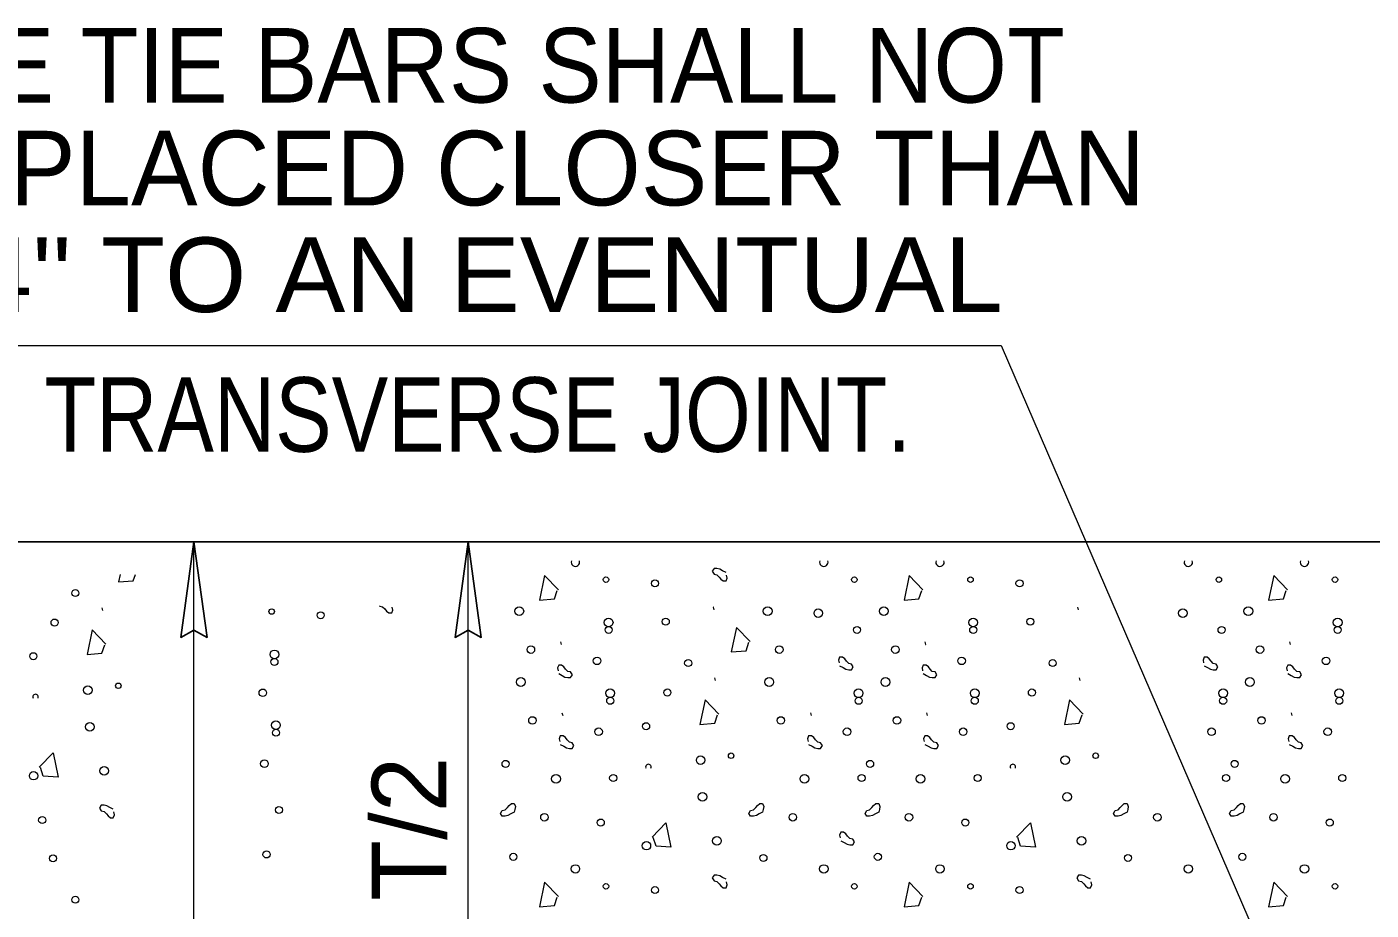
# Model space of a CAD drawing. Extents: x 912 to 1283, y -225 to 49.
# Drawn here: x 960 to 984.3, y -130.84 to -114.88 of the extents above; entities that cross this region are included whole.
import ezdxf

# ---------------------------------------------------------------- set-up
doc = ezdxf.new("R2010")
doc.units = 0
doc.header["$LTSCALE"] = 0.54
doc.layers.add('1', color=7, linetype='Continuous', lineweight=13)
doc.layers.add('15', color=7, linetype='Continuous', lineweight=13)

msp = doc.modelspace()

# ---------------------------------------------------------------- linework, layer by layer
at = {"layer": '1', "lineweight": 25}
msp.add_line((956.8678, -124.1892), (1006.3135, -124.1892), dxfattribs=at)
at = {"layer": '1'}
msp.add_line((963.0203, -144.0174), (963.0203, -124.1892), dxfattribs=at)
for points in [[(957.3212, -120.6412), (977.6093, -120.6412), (983.2494, -133.6992)], [(967.9773, -144.0174), (967.9773, -134.1033), (967.9773, -124.1892)], [(961.6837, -124.7792), (961.6555, -124.9129), (961.9237, -124.8922), (961.9616, -124.7792)], [(969.6067, -125.0545), (969.3593, -124.7969), (969.2665, -125.2404), (969.5346, -125.2197), (969.5861, -125.065)], [(972.6377, -124.7409), (972.5757, -124.7102), (972.5243, -124.6793), (972.4728, -124.6688), (972.4209, -124.6688), (972.3902, -124.7202), (972.4209, -124.7717), (972.4728, -124.7822), (972.5137, -124.8236), (972.5449, -124.8648), (972.5858, -124.8957), (972.6377, -124.8957), (972.6583, -124.8442), (972.6478, -124.7923)], [(976.1962, -125.0545), (975.9488, -124.7969), (975.8559, -125.2404), (976.1241, -125.2197), (976.1755, -125.065)], [(982.7861, -125.0545), (982.5386, -124.7969), (982.4458, -125.2404), (982.7136, -125.2197), (982.7654, -125.065)], [(961.372, -125.4315), (961.3596, -125.3831), (961.3581, -125.3816)], [(966.3756, -125.344), (966.3786, -125.3492), (966.4304, -125.3598), (966.4714, -125.4007), (966.5026, -125.4421), (966.5435, -125.4732), (966.5953, -125.4732), (966.6159, -125.4214), (966.6054, -125.3699)], [(972.4213, -125.4157), (972.4089, -125.3673), (972.4074, -125.3658)], [(979.0108, -125.4157), (978.9984, -125.3673), (978.9969, -125.3658)], [(961.4276, -126.0365), (961.1801, -125.7789), (961.0873, -126.222), (961.3555, -126.2013), (961.4069, -126.047)], [(973.0737, -125.9922), (972.8262, -125.7346), (972.7334, -126.1781), (973.0015, -126.1574), (973.053, -126.0027)], [(969.6447, -125.9952), (969.657, -126.0437), (969.6585, -126.0447)], [(976.2341, -125.9952), (976.2465, -126.0437), (976.248, -126.0447)], [(982.8236, -125.9952), (982.836, -126.0437), (982.8375, -126.0447)], [(974.6918, -126.4289), (974.7534, -126.4597), (974.8053, -126.4905), (974.8567, -126.5011), (974.9081, -126.5011), (974.9389, -126.4496), (974.9081, -126.3977), (974.8567, -126.3877), (974.8153, -126.3463), (974.7846, -126.305), (974.7433, -126.2742), (974.6918, -126.2742), (974.6712, -126.3257), (974.6813, -126.3771)], [(981.2813, -126.4289), (981.3433, -126.4597), (981.3947, -126.4905), (981.4462, -126.5011), (981.4976, -126.5011), (981.5288, -126.4496), (981.4976, -126.3977), (981.4462, -126.3877), (981.4053, -126.3463), (981.374, -126.305), (981.3328, -126.2742), (981.2813, -126.2742), (981.2607, -126.3257), (981.2708, -126.3771)], [(969.6131, -126.5705), (969.6751, -126.6013), (969.7265, -126.6321), (969.7779, -126.6427), (969.8294, -126.6427), (969.8606, -126.5912), (969.8294, -126.5397), (969.7779, -126.5292), (969.737, -126.4879), (969.7058, -126.4466), (969.6645, -126.4158), (969.6131, -126.4158), (969.5924, -126.4672), (969.6026, -126.5191)], [(976.2026, -126.5705), (976.2645, -126.6013), (976.316, -126.6321), (976.3674, -126.6427), (976.4193, -126.6427), (976.4501, -126.5912), (976.4193, -126.5397), (976.3674, -126.5292), (976.3265, -126.4879), (976.2953, -126.4466), (976.254, -126.4158), (976.2026, -126.4158), (976.1819, -126.4672), (976.1921, -126.5191)], [(982.7921, -126.5705), (982.854, -126.6013), (982.9055, -126.6321), (982.9569, -126.6427), (983.0088, -126.6427), (983.0395, -126.5912), (983.0088, -126.5397), (982.9569, -126.5292), (982.916, -126.4879), (982.8848, -126.4466), (982.8439, -126.4158), (982.7921, -126.4158), (982.7714, -126.4672), (982.7819, -126.5191)], [(972.4498, -126.6967), (972.4375, -126.6482), (972.436, -126.6467)], [(979.0393, -126.6967), (979.0269, -126.6482), (979.0254, -126.6467)], [(972.5054, -127.3017), (972.258, -127.0441), (972.1653, -127.4872), (972.433, -127.4666), (972.4848, -127.3122)], [(979.0949, -127.3017), (978.8474, -127.0441), (978.7547, -127.4872), (979.0228, -127.4666), (979.0743, -127.3122)], [(969.6728, -127.2762), (969.6852, -127.3246), (969.6867, -127.3257)], [(974.1631, -127.2762), (974.1754, -127.3246), (974.1769, -127.3257)], [(976.2623, -127.2762), (976.2747, -127.3246), (976.2762, -127.3257)], [(982.8522, -127.2762), (982.8645, -127.3246), (982.866, -127.3257)], [(969.6417, -127.8515), (969.7033, -127.8822), (969.7547, -127.9131), (969.8065, -127.9236), (969.8579, -127.9236), (969.8888, -127.8721), (969.8579, -127.8203), (969.8065, -127.8102), (969.7652, -127.7688), (969.734, -127.7276), (969.6931, -127.6967), (969.6417, -127.6967), (969.621, -127.7482), (969.6311, -127.7997)], [(974.1315, -127.8515), (974.1935, -127.8822), (974.2449, -127.9131), (974.2963, -127.9236), (974.3482, -127.9236), (974.379, -127.8721), (974.3482, -127.8203), (974.2963, -127.8102), (974.2554, -127.7688), (974.2243, -127.7276), (974.1829, -127.6967), (974.1315, -127.6967), (974.1108, -127.7482), (974.121, -127.7997)], [(976.2311, -127.8515), (976.2927, -127.8822), (976.3445, -127.9131), (976.396, -127.9236), (976.4474, -127.9236), (976.4786, -127.8721), (976.4474, -127.8203), (976.396, -127.8102), (976.3547, -127.7688), (976.3238, -127.7276), (976.2826, -127.6967), (976.2311, -127.6967), (976.2104, -127.7482), (976.2206, -127.7997)], [(982.8206, -127.8515), (982.8826, -127.8822), (982.934, -127.9131), (982.9854, -127.9236), (983.0369, -127.9236), (983.0681, -127.8721), (983.0369, -127.8203), (982.9854, -127.8102), (982.9445, -127.7688), (982.9133, -127.7276), (982.8721, -127.6967), (982.8206, -127.6967), (982.7999, -127.7482), (982.8101, -127.7997)], [(960.224, -128.2582), (960.4715, -128.0006), (960.5643, -128.4437), (960.2965, -128.423), (960.2447, -128.2683)], [(961.5598, -129.0197), (961.4978, -128.9886), (961.4463, -128.9577), (961.3949, -128.9472), (961.3431, -128.9472), (961.3123, -128.9991), (961.3431, -129.0506), (961.3949, -129.0611), (961.4358, -129.102), (961.467, -129.1433), (961.5083, -129.1745), (961.5598, -129.1745), (961.5804, -129.1227), (961.5703, -129.0712)], [(968.8098, -129.0749), (968.7483, -129.1061), (968.6964, -129.1369), (968.645, -129.1474), (968.5935, -129.1474), (968.5623, -129.0956), (968.5935, -129.0442), (968.645, -129.0337), (968.6863, -128.9927), (968.7171, -128.9514), (968.7583, -128.9202), (968.8098, -128.9202), (968.8305, -128.9721), (968.8203, -129.0235)], [(968.8211, -129.0254), (968.8087, -129.0738), (968.8072, -129.0753)], [(973.3001, -129.0749), (973.2381, -129.1061), (973.1867, -129.1369), (973.1353, -129.1474), (973.0834, -129.1474), (973.0526, -129.0956), (973.0834, -129.0442), (973.1353, -129.0337), (973.1762, -128.9927), (973.2073, -128.9514), (973.2483, -128.9202), (973.3001, -128.9202), (973.3208, -128.9721), (973.3103, -129.0235)], [(973.3113, -129.0254), (973.2989, -129.0738), (973.2974, -129.0753)], [(975.3993, -129.0749), (975.3378, -129.1061), (975.2859, -129.1369), (975.2344, -129.1474), (975.183, -129.1474), (975.1522, -129.0956), (975.183, -129.0442), (975.2344, -129.0337), (975.2758, -128.9927), (975.3066, -128.9514), (975.3478, -128.9202), (975.3993, -128.9202), (975.42, -128.9721), (975.4098, -129.0235)], [(975.4106, -129.0254), (975.3982, -129.0738), (975.3967, -129.0753)], [(979.8896, -129.0749), (979.8276, -129.1061), (979.7762, -129.1369), (979.7247, -129.1474), (979.6729, -129.1474), (979.6421, -129.0956), (979.6729, -129.0442), (979.7247, -129.0337), (979.7657, -128.9927), (979.7968, -128.9514), (979.8381, -128.9202), (979.8896, -128.9202), (979.9103, -128.9721), (979.9001, -129.0235)], [(979.9008, -129.0254), (979.8884, -129.0738), (979.8869, -129.0753)], [(981.9892, -129.0749), (981.9272, -129.1061), (981.8758, -129.1369), (981.8239, -129.1474), (981.7725, -129.1474), (981.7417, -129.0956), (981.7725, -129.0442), (981.8239, -129.0337), (981.8653, -128.9927), (981.8964, -128.9514), (981.9373, -128.9202), (981.9892, -128.9202), (982.0098, -128.9721), (981.9993, -129.0235)], [(982.0001, -129.0254), (981.9877, -129.0738), (981.9862, -129.0753)], [(971.3018, -129.5233), (971.5493, -129.2657), (971.6421, -129.7088), (971.374, -129.6882), (971.3225, -129.5335)], [(977.8913, -129.5233), (978.1392, -129.2657), (978.2316, -129.7088), (977.9638, -129.6882), (977.912, -129.5335)], [(974.7117, -129.5921), (974.7737, -129.6228), (974.8251, -129.6537), (974.8766, -129.6642), (974.928, -129.6642), (974.9592, -129.6127), (974.928, -129.5609), (974.8766, -129.5507), (974.8357, -129.5094), (974.8045, -129.4682), (974.7632, -129.4373), (974.7117, -129.4373), (974.6911, -129.4888), (974.7012, -129.5402)], [(972.6377, -130.2849), (972.5757, -130.2537), (972.5243, -130.223), (972.4728, -130.2124), (972.4209, -130.2124), (972.3902, -130.2642), (972.4209, -130.3157), (972.4728, -130.3262), (972.5137, -130.3672), (972.5449, -130.4085), (972.5858, -130.4392), (972.6377, -130.4392), (972.6583, -130.3878), (972.6478, -130.3363)], [(979.2271, -130.2849), (979.1652, -130.2537), (979.1137, -130.223), (979.0623, -130.2124), (979.0108, -130.2124), (978.9797, -130.2642), (979.0108, -130.3157), (979.0623, -130.3262), (979.1032, -130.3672), (979.1343, -130.4085), (979.1757, -130.4392), (979.2271, -130.4392), (979.2478, -130.3878), (979.2377, -130.3363)], [(969.6067, -130.5985), (969.3593, -130.3409), (969.2665, -130.784), (969.5346, -130.7633), (969.5861, -130.6087)], [(976.1962, -130.5985), (975.9488, -130.3409), (975.8559, -130.784), (976.1241, -130.7633), (976.1755, -130.6087)], [(982.7861, -130.5985), (982.5386, -130.3409), (982.4458, -130.784), (982.7136, -130.7633), (982.7654, -130.6087)]]:
    msp.add_lwpolyline(points, dxfattribs=at)
at = {"layer": '1', "lineweight": 25}
for points in [[(963.0203, -124.1892), (962.7829, -125.916), (963.0176, -125.7822), (963.2576, -125.916)], [(967.9773, -124.1892), (967.7399, -125.916), (967.9747, -125.7822), (968.2146, -125.916)], [(967.9773, -124.1892), (967.7399, -125.916), (967.9747, -125.7822), (968.2146, -125.916)]]:
    msp.add_lwpolyline(points, close=True, dxfattribs=at)
at = {"layer": '1'}
for centre, radius in [((970.4678, -124.8708), 0.0495), ((971.3538, -124.9383), 0.0637), ((974.9579, -124.8708), 0.0495), ((977.0574, -124.8708), 0.0495), ((977.9434, -124.9383), 0.0637), ((981.5475, -124.8708), 0.0495), ((983.647, -124.8708), 0.0495), ((960.8761, -125.1136), 0.0637), ((968.9009, -125.4409), 0.079), ((973.391, -125.4409), 0.079), ((975.4905, -125.4409), 0.079), ((982.08, -125.4409), 0.079), ((960.4999, -125.6465), 0.0637), ((964.4255, -125.4483), 0.0495), ((965.3115, -125.5157), 0.0637), ((970.5158, -125.6446), 0.079), ((971.5493, -125.6308), 0.0637), ((974.3056, -125.4774), 0.0764), ((977.1053, -125.6446), 0.079), ((978.1389, -125.6308), 0.0637), ((980.8951, -125.4774), 0.0764), ((983.6949, -125.6446), 0.079), ((970.5166, -125.78), 0.0637), ((975.0067, -125.78), 0.0637), ((977.1061, -125.78), 0.0637), ((981.5962, -125.78), 0.0637), ((983.6957, -125.78), 0.0637), ((969.1101, -126.1356), 0.0682), ((973.6002, -126.1356), 0.0682), ((975.6997, -126.1356), 0.0682), ((982.2892, -126.1356), 0.0682), ((960.1159, -126.2559), 0.0637), ((964.4734, -126.2221), 0.079), ((964.4743, -126.3574), 0.0637), ((970.3066, -126.3393), 0.0682), ((971.954, -126.3788), 0.0637), ((976.8961, -126.3393), 0.0682), ((978.5435, -126.3788), 0.0637), ((983.4857, -126.3393), 0.0682), ((961.101, -126.8693), 0.0764), ((961.6516, -126.7891), 0.0495), ((968.9293, -126.7218), 0.079), ((973.4194, -126.7218), 0.079), ((975.5189, -126.7218), 0.079), ((982.1085, -126.7218), 0.079), ((964.2642, -126.9168), 0.0682), ((970.5442, -126.9255), 0.079), ((970.545, -127.0609), 0.0637), ((971.5777, -126.9117), 0.0637), ((975.0343, -126.9255), 0.079), ((975.0351, -127.0609), 0.0637), ((977.1337, -126.9255), 0.079), ((977.1346, -127.0609), 0.0637), ((978.1673, -126.9117), 0.0637), ((981.6238, -126.9255), 0.079), ((981.6246, -127.0609), 0.0637), ((983.7233, -126.9255), 0.079), ((983.7241, -127.0609), 0.0637), ((961.1361, -127.5314), 0.079), ((964.5018, -127.503), 0.079), ((964.5027, -127.6383), 0.0637), ((969.1385, -127.4165), 0.0682), ((970.335, -127.6202), 0.0682), ((971.1937, -127.521), 0.0637), ((973.6286, -127.4165), 0.0682), ((974.8251, -127.6202), 0.0682), ((975.7281, -127.4165), 0.0682), ((976.9245, -127.6202), 0.0682), ((977.7833, -127.521), 0.0637), ((981.4146, -127.6202), 0.0682), ((982.3176, -127.4165), 0.0682), ((983.5141, -127.6202), 0.0682), ((972.1788, -128.1344), 0.0764), ((972.7294, -128.0543), 0.0495), ((978.7684, -128.1344), 0.0764), ((979.319, -128.0543), 0.0495), ((961.3963, -128.3265), 0.079), ((964.2927, -128.1977), 0.0682), ((968.6529, -128.2013), 0.0637), ((975.2425, -128.2013), 0.0637), ((981.832, -128.2013), 0.0637), ((960.1215, -128.415), 0.0764), ((969.5647, -128.4713), 0.079), ((970.5982, -128.4574), 0.0637), ((974.0548, -128.4713), 0.079), ((975.0883, -128.4574), 0.0637), ((976.1542, -128.4713), 0.079), ((977.1878, -128.4574), 0.0637), ((981.6779, -128.4574), 0.0637), ((982.7438, -128.4713), 0.079), ((983.7773, -128.4574), 0.0637), ((972.2139, -128.7965), 0.079), ((978.8034, -128.7965), 0.079), ((964.5559, -129.0349), 0.0637), ((960.276, -129.2169), 0.0637), ((969.3555, -129.166), 0.0682), ((970.3735, -129.2616), 0.0637), ((973.8456, -129.166), 0.0682), ((975.945, -129.166), 0.0682), ((976.963, -129.2616), 0.0637), ((980.4351, -129.166), 0.0682), ((982.5346, -129.166), 0.0682), ((983.5526, -129.2616), 0.0637), ((972.4741, -129.5916), 0.079), ((979.0637, -129.5916), 0.079), ((971.1993, -129.6802), 0.0764), ((977.7889, -129.6802), 0.0764), ((960.4715, -129.9094), 0.0637), ((964.3312, -129.8391), 0.0637), ((968.793, -129.8818), 0.0637), ((973.3145, -129.9019), 0.0637), ((975.3826, -129.8818), 0.0637), ((979.9041, -129.9019), 0.0637), ((981.9721, -129.8818), 0.0637), ((969.9155, -130.101), 0.0764), ((974.4055, -130.101), 0.0764), ((976.505, -130.101), 0.0764), ((980.9951, -130.101), 0.0764), ((983.0946, -130.101), 0.0764), ((970.4678, -130.4146), 0.0495), ((971.3538, -130.482), 0.0637), ((974.9579, -130.4146), 0.0495), ((977.0574, -130.4146), 0.0495), ((977.9434, -130.482), 0.0637), ((983.647, -130.4146), 0.0495), ((960.8761, -130.6574), 0.0637)]:
    msp.add_circle(centre, radius, dxfattribs=at)
for centre, radius, start, end in [((969.9155, -124.5572), 0.0764, 158.61372, 21.38627), ((974.4055, -124.5572), 0.0764, 158.61372, 21.38627), ((976.505, -124.5572), 0.0764, 158.61372, 21.38627), ((980.9951, -124.5572), 0.0764, 158.61372, 21.38627), ((983.0946, -124.5572), 0.0764, 158.61372, 21.38627), ((960.1564, -126.9929), 0.0495, 337.44276, 202.55724), ((971.2342, -128.258), 0.0495, 337.44276, 202.55724), ((977.8238, -128.258), 0.0495, 337.44276, 202.55724)]:
    msp.add_arc(centre, radius, start, end, dxfattribs=at)

# ---------------------------------------------------------------- texts
at = {"layer": '1', "width": 0.85}
msp.add_text('TRANSVERSE JOINT.', height=1.348, dxfattribs=at).set_placement((960.3164, -122.5609))
at = {"layer": '1'}
msp.add_text('T/2', height=1.348, rotation=90, dxfattribs=at).set_placement((967.5818, -130.677))
at = {"layer": '15'}
for s, width, p in [('THE TIE BARS SHALL NOT ', 0.95, (957.0682, -116.2478)), ("24'' TO AN EVENTUAL ", 1.05, (957.9854, -120.034))]:
    msp.add_text(s, height=1.348, dxfattribs=dict(at, width=width)).set_placement(p)
msp.add_text('BE PLACED CLOSER THAN ', height=1.348, dxfattribs=at).set_placement((956.7728, -118.106))

doc.saveas('drawing.dxf')
